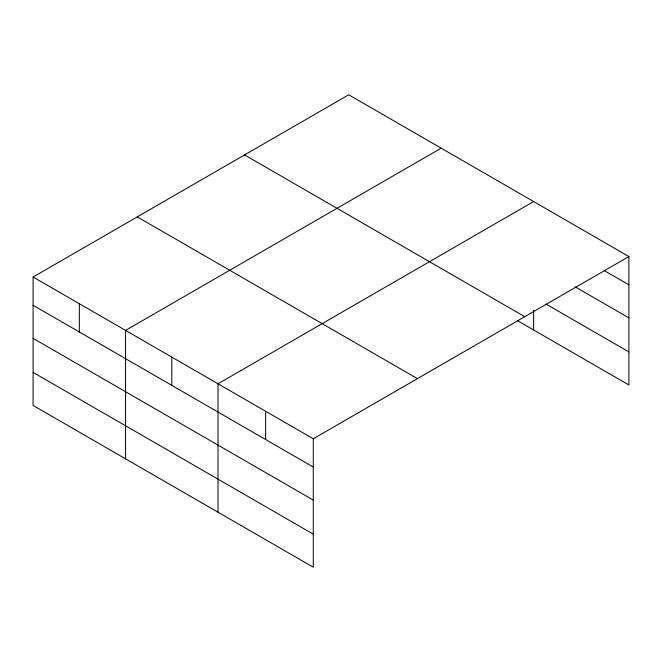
<?xml version="1.0" encoding="UTF-8"?>
<svg xmlns="http://www.w3.org/2000/svg" width="662" height="662" viewBox="0 0 662 662"><rect width="100%" height="100%" fill="white"/><g stroke="black" fill="none" stroke-linecap="round" stroke-linejoin="round"><path stroke-width="0.99" d="M517.643 320.747L628.9 384.978L628.9 256.55L348.725 94.79L33.1 277.022L33.1 405.45L313.275 567.21L313.275 438.774L33.1 277.022M441.182 148.172L125.557 330.396L125.557 458.832M533.638 201.554L218.013 383.778L218.013 512.206M313.275 438.774L628.9 256.55M604.199 270.568L628.9 284.825M575.096 286.812L628.9 317.876M545.993 304.065L628.9 351.927M244.568 154.925L524.743 316.684M137.257 216.888L417.432 378.639M33.1 305.298L313.275 467.049M33.1 338.348L313.275 500.1M33.1 372.4L313.275 534.151M533.638 310.362L533.638 329.982M265.644 411.276L265.644 439.551M171.789 357.091L171.789 385.367M79.332 303.709L79.332 331.985"/></g></svg>
